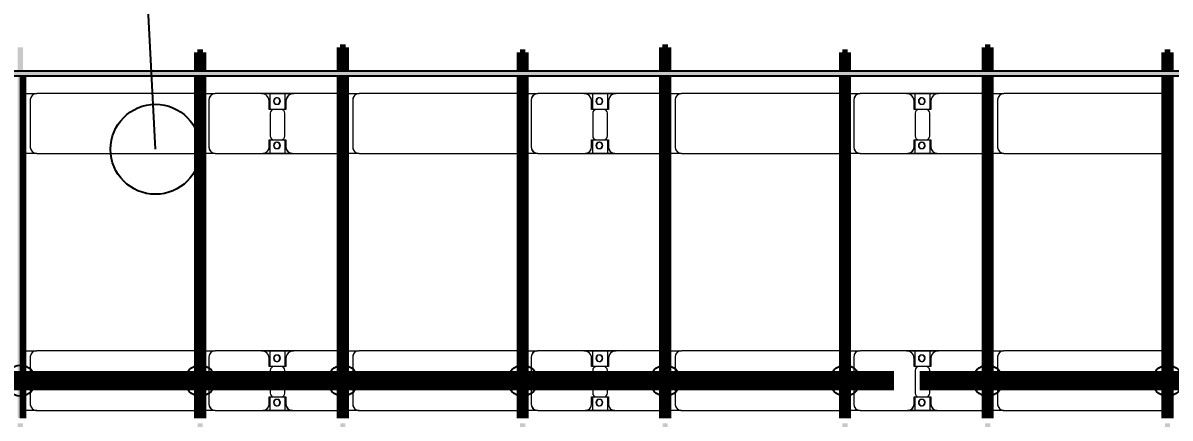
# Model space of a CAD drawing. Header units: millimetres. Extents: x -268744 to 115753, y -96240 to -10461.
# Drawn here: x -68955 to -60025, y -22607 to -19534 of the extents above; entities that cross this region are included whole.
import ezdxf

# ---------------------------------------------------------------- set-up
doc = ezdxf.new("R2010")
doc.units = ezdxf.units.MM
for name, color, linetype, lineweight in [('A-ANNO-DIMS', 211, 'Continuous', 9), ('A-ANNO-DIMS-900', 211, 'Continuous', 9), ('A-GENM', 13, 'Continuous', 9), ('S-BEAM', 12, 'Continuous', 9)]:
    doc.layers.add(name, color=color, linetype=linetype, lineweight=lineweight)
for name, color, linetype in [('GC-BICH NEO', 6, 'Continuous'), ('GC-DAY NEO', 5, 'Continuous'), ('GC-HOP 40x60 GIA CUONG', 1, 'Continuous')]:
    doc.layers.add(name, color=color, linetype=linetype)
doc.styles.add('Trebuchet MS', font='trebuc.ttf', dxfattribs={"width": 0.8, "height": 2700})
doc.dimstyles.new('Arc_Length_-_3mm_Trebuchet_MS_3', dxfattribs={"dimscale": 304.8, "dimtxt": 2783.567448, "dimasz": 2.952756, "dimexe": 4.429134, "dimexo": 4.429134, "dimgap": 0.885827, "dimtad": 1, "dimdec": 0, "dimrnd": 10, "dimzin": 0, "dimdsep": 46, "dimtxsty": 'Trebuchet MS', "dimblk1": 'OBLIQUE', "dimblk2": 'OBLIQUE', "dimsah": 1, "dimcen": 0.09, "dimdle": 2.952756, "dimazin": 0, "dimtfac": 1, "dimtdec": 4, "dimtix": 1, "dimtmove": 0, "dimatfit": 3, "dimfxl": 1, "dimtvp": 1, "dimtfill": 1, "dimtolj": 1, "dimtzin": 0, "dimarcsym": 2})

# ---------------------------------------------------------------- blocks, each defined once
blk = doc.blocks.new('Dầm C52 - Hộp 40x60-V24-KHUNG KẾT CẤU BÈ PIN 1')
at = {"layer": 'S-BEAM', "lineweight": 25}
blk.add_hatch(color=4, dxfattribs=at).paths.add_polyline_path([(-145811, -20), (145811, -20), (145811, 20), (-145811, 20)])
at = {"layer": 'S-BEAM', "color": 4, "lineweight": 25}
for p, q in [((-145811, 20), (145811, 20)), ((145811, -20), (-145811, -20))]:
    blk.add_line(p, q, dxfattribs=at)
blk = doc.blocks.new('Dai phao do pin - DẢI PHAO ĐỠ PIN-V74-KHUNG KẾT CẤU BÈ PIN 1')
at = {"layer": 'A-GENM', "color": 7}
for p, q in [((39432.6, 241.6), (39539.7, 241.6)), ((39432.6, 241.6), (39539.7, 241.6)), ((39489.7, 191.6), (39489.7, -173.4)), ((40770.3, 241.6), (39539.7, 241.6)), ((40770.3, 241.6), (40792.6, 241.6)), ((40770.3, 241.6), (40792.6, 241.6)), ((40832.6, 241.6), (40929.7, 241.6)), ((40832.6, 241.6), (40929.7, 241.6)), ((40879.7, 191.6), (40879.7, -173.4)), ((41289.7, 241.6), (40929.7, 241.6)), ((41289.7, 241.6), (41472.2, 241.6)), ((41472.2, 241.6), (41289.7, 241.6)), ((41349.7, 118.2), (41349.7, 181.6)), ((41357.8, 241.6), (41540.3, 241.6)), ((41357.8, 116.2), (41357.8, 241.6)), ((41540.3, 241.6), (41357.8, 241.6)), ((41472.2, 241.6), (41472.2, 116.2)), ((41480.3, 181.6), (41480.3, 118.2)), ((41890.3, 241.6), (41540.3, 241.6)), ((41890.3, 241.6), (41902.6, 241.6)), ((41890.3, 241.6), (41902.6, 241.6)), ((41942.6, 241.6), (42049.7, 241.6)), ((41942.6, 241.6), (42049.7, 241.6)), ((41999.7, 191.6), (41999.7, -173.4)), ((43280.3, 241.6), (42049.7, 241.6)), ((43280.3, 241.6), (43302.6, 241.6)), ((43280.3, 241.6), (43302.6, 241.6)), ((43342.6, 241.6), (43439.7, 241.6)), ((43342.6, 241.6), (43439.7, 241.6)), ((43389.7, 191.6), (43389.7, -173.4)), ((43799.7, 241.6), (43439.7, 241.6)), ((43799.7, 241.6), (43982.2, 241.6)), ((43982.2, 241.6), (43799.7, 241.6)), ((43859.7, 118.2), (43859.7, 181.6)), ((43867.8, 241.6), (44050.3, 241.6)), ((43867.8, 116.2), (43867.8, 241.6)), ((44050.3, 241.6), (43867.8, 241.6)), ((43982.2, 241.6), (43982.2, 116.2)), ((43990.3, 181.6), (43990.3, 118.2)), ((44400.3, 241.6), (44050.3, 241.6)), ((44400.3, 241.6), (44412.6, 241.6)), ((44400.3, 241.6), (44412.6, 241.6)), ((44452.6, 241.6), (44559.7, 241.6)), ((44452.6, 241.6), (44559.7, 241.6)), ((44509.7, 191.6), (44509.7, -173.4)), ((45790.3, 241.6), (44559.7, 241.6)), ((45790.3, 241.6), (45812.6, 241.6)), ((45790.3, 241.6), (45812.6, 241.6)), ((45852.6, 241.6), (45949.7, 241.6)), ((45852.6, 241.6), (45949.7, 241.6)), ((45899.7, 191.6), (45899.7, -173.4)), ((46309.7, 241.6), (45949.7, 241.6)), ((46309.7, 241.6), (46492.2, 241.6)), ((46492.2, 241.6), (46309.7, 241.6)), ((46369.7, 118.2), (46369.7, 181.6)), ((46377.8, 241.6), (46560.3, 241.6)), ((46377.8, 116.2), (46377.8, 241.6)), ((46560.3, 241.6), (46377.8, 241.6)), ((46492.2, 241.6), (46492.2, 116.2)), ((46500.3, 181.6), (46500.3, 118.2)), ((46910.3, 241.6), (46560.3, 241.6)), ((46910.3, 241.6), (46922.6, 241.6)), ((46910.3, 241.6), (46922.6, 241.6)), ((46962.6, 241.6), (47069.7, 241.6)), ((46962.6, 241.6), (47069.7, 241.6)), ((47019.7, 191.6), (47019.7, -173.4)), ((48300.3, 241.6), (47069.7, 241.6)), ((48300.3, 241.6), (48322.6, 241.6)), ((48300.3, 241.6), (48322.6, 241.6)), ((41442.2, 118.2), (41349.7, 118.2)), ((41480.3, 118.2), (41387.8, 118.2)), ((43952.2, 118.2), (43859.7, 118.2)), ((43990.3, 118.2), (43897.8, 118.2)), ((46462.2, 118.2), (46369.7, 118.2)), ((46500.3, 118.2), (46407.8, 118.2)), ((41357.8, 88.2), (41357.8, -88.2)), ((41472.2, -88.2), (41472.2, 88.2)), ((43867.8, 88.2), (43867.8, -88.2)), ((43982.2, -88.2), (43982.2, 88.2)), ((46377.8, 88.2), (46377.8, -88.2)), ((46492.2, -88.2), (46492.2, 88.2)), ((41349.7, -173.4), (41349.7, -118.2)), ((41349.7, -118.2), (41442.2, -118.2)), ((41357.8, -223.4), (41357.8, -116.2)), ((41387.8, -118.2), (41480.3, -118.2)), ((41472.2, -116.2), (41472.2, -223.4)), ((41480.3, -118.2), (41480.3, -173.4)), ((43859.7, -173.4), (43859.7, -118.2)), ((43859.7, -118.2), (43952.2, -118.2)), ((43867.8, -223.4), (43867.8, -116.2)), ((43897.8, -118.2), (43990.3, -118.2)), ((43982.2, -116.2), (43982.2, -223.4)), ((43990.3, -118.2), (43990.3, -173.4)), ((46369.7, -173.4), (46369.7, -118.2)), ((46369.7, -118.2), (46462.2, -118.2)), ((46377.8, -223.4), (46377.8, -116.2)), ((46407.8, -118.2), (46500.3, -118.2)), ((46492.2, -116.2), (46492.2, -223.4)), ((46500.3, -118.2), (46500.3, -173.4)), ((39539.7, -223.4), (39432.6, -223.4)), ((39539.7, -223.4), (39432.6, -223.4)), ((39539.7, -223.4), (40770.3, -223.4)), ((40792.6, -223.4), (40770.3, -223.4)), ((40792.6, -223.4), (40770.3, -223.4)), ((40929.7, -223.4), (40832.6, -223.4)), ((40929.7, -223.4), (40832.6, -223.4)), ((40929.7, -223.4), (41299.7, -223.4)), ((41472.2, -223.4), (41299.7, -223.4)), ((41299.7, -223.4), (41472.2, -223.4)), ((41530.3, -223.4), (41357.8, -223.4)), ((41357.8, -223.4), (41530.3, -223.4)), ((41530.3, -223.4), (41890.3, -223.4)), ((41902.6, -223.4), (41890.3, -223.4)), ((41902.6, -223.4), (41890.3, -223.4)), ((42049.7, -223.4), (41942.6, -223.4)), ((42049.7, -223.4), (41942.6, -223.4)), ((42049.7, -223.4), (43280.3, -223.4)), ((43302.6, -223.4), (43280.3, -223.4)), ((43302.6, -223.4), (43280.3, -223.4)), ((43439.7, -223.4), (43342.6, -223.4)), ((43439.7, -223.4), (43342.6, -223.4)), ((43439.7, -223.4), (43809.7, -223.4)), ((43982.2, -223.4), (43809.7, -223.4)), ((43809.7, -223.4), (43982.2, -223.4)), ((44040.3, -223.4), (43867.8, -223.4)), ((43867.8, -223.4), (44040.3, -223.4)), ((44040.3, -223.4), (44400.3, -223.4)), ((44412.6, -223.4), (44400.3, -223.4)), ((44412.6, -223.4), (44400.3, -223.4)), ((44559.7, -223.4), (44452.6, -223.4)), ((44559.7, -223.4), (44452.6, -223.4)), ((44559.7, -223.4), (45790.3, -223.4)), ((45812.6, -223.4), (45790.3, -223.4)), ((45812.6, -223.4), (45790.3, -223.4)), ((45949.7, -223.4), (45852.6, -223.4)), ((45949.7, -223.4), (45852.6, -223.4)), ((45949.7, -223.4), (46319.7, -223.4)), ((46492.2, -223.4), (46319.7, -223.4)), ((46319.7, -223.4), (46492.2, -223.4)), ((46550.3, -223.4), (46377.8, -223.4)), ((46377.8, -223.4), (46550.3, -223.4)), ((46550.3, -223.4), (46910.3, -223.4)), ((46922.6, -223.4), (46910.3, -223.4)), ((46922.6, -223.4), (46910.3, -223.4)), ((47069.7, -223.4), (46962.6, -223.4)), ((47069.7, -223.4), (46962.6, -223.4)), ((47069.7, -223.4), (48300.3, -223.4)), ((48322.6, -223.4), (48300.3, -223.4)), ((48322.6, -223.4), (48300.3, -223.4))]:
    blk.add_line(p, q, dxfattribs=at)
for centre, radius, start, end in [((39539.7, 191.6), 50, 90, 180), ((39539.7, 191.6), 50, 150, 180), ((39539.7, 191.6), 50, 105, 135), ((40770.3, 191.6), 50, 75, 90), ((40770.3, 191.6), 50, 75, 90), ((40929.7, 191.6), 50, 90, 180), ((40929.7, 191.6), 50, 105, 180), ((41289.7, 181.6), 60, 0, 90), ((41289.7, 181.6), 60, 0, 60), ((41408.6, 183.2), 25, 0, 180), ((41408.6, 183.2), 25, 180, 360), ((41408.6, 183.2), 25, 0, 165), ((41411.4, 183.2), 25, 360, 180), ((41411.4, 183.2), 25, 90, 180), ((41411.4, 183.2), 25, 180, 0), ((41411.4, 183.2), 25, 180, 300), ((41408.6, 183.2), 25, 210, 0), ((41411.4, 183.2), 25, 15, 75), ((41540.3, 181.6), 60, 90, 180), ((41540.3, 181.6), 60, 120, 180), ((41890.3, 191.6), 50, 75.72455, 90), ((42049.7, 191.6), 50, 90, 180), ((42049.7, 191.6), 50, 150, 180), ((42049.7, 191.6), 50, 105, 135), ((43280.3, 191.6), 50, 75, 90), ((43280.3, 191.6), 50, 75, 90), ((43439.7, 191.6), 50, 90, 180), ((43439.7, 191.6), 50, 105, 180), ((43799.7, 181.6), 60, 360, 90), ((43799.7, 181.6), 60, 360, 60), ((43918.6, 183.2), 25, 360, 180), ((43918.6, 183.2), 25, 180, 360), ((43918.6, 183.2), 25, 360, 165), ((43921.4, 183.2), 25, 360, 180), ((43921.4, 183.2), 25, 90, 180), ((43921.4, 183.2), 25, 180, 360), ((43921.4, 183.2), 25, 180, 300), ((43918.6, 183.2), 25, 210, 360), ((43921.4, 183.2), 25, 15, 75), ((44050.3, 181.6), 60, 90, 180), ((44050.3, 181.6), 60, 120, 180), ((44400.3, 191.6), 50, 75.72455, 90), ((44559.7, 191.6), 50, 90, 180), ((44559.7, 191.6), 50, 150, 180), ((44559.7, 191.6), 50, 105, 135), ((45790.3, 191.6), 50, 75, 90), ((45790.3, 191.6), 50, 75, 90), ((45949.7, 191.6), 50, 90, 180), ((45949.7, 191.6), 50, 105, 180), ((46309.7, 181.6), 60, 0, 90), ((46309.7, 181.6), 60, 0, 60), ((46428.6, 183.2), 25, 0, 180), ((46428.6, 183.2), 25, 180, 360), ((46428.6, 183.2), 25, 0, 165), ((46431.4, 183.2), 25, 0, 180), ((46431.4, 183.2), 25, 90, 180), ((46431.4, 183.2), 25, 180, 0), ((46431.4, 183.2), 25, 180, 300), ((46428.6, 183.2), 25, 210, 0), ((46431.4, 183.2), 25, 15, 75), ((46560.3, 181.6), 60, 90, 180), ((46560.3, 181.6), 60, 120, 180), ((46910.3, 191.6), 50, 75.72455, 90), ((47069.7, 191.6), 50, 90, 180), ((47069.7, 191.6), 50, 150, 180), ((47069.7, 191.6), 50, 105, 135), ((48300.3, 191.6), 50, 75, 90), ((48300.3, 191.6), 50, 75, 90), ((41387.8, 88.2), 30, 90, 180), ((41411.4, 183.2), 25, 330, 345), ((41442.2, 88.2), 30, 0, 90), ((43897.8, 88.2), 30, 90, 180), ((43921.4, 183.2), 25, 330, 345), ((43952.2, 88.2), 30, 0, 90), ((46407.8, 88.2), 30, 90, 180), ((46431.4, 183.2), 25, 330, 345), ((46462.2, 88.2), 30, 0, 90), ((41387.8, -88.2), 30, 180, 270), ((41442.2, -88.2), 30, 270, 360), ((43897.8, -88.2), 30, 180, 270), ((43952.2, -88.2), 30, 270, 0), ((46407.8, -88.2), 30, 180, 270), ((46462.2, -88.2), 30, 270, 360), ((39539.7, -173.4), 50, 180, 270), ((39539.7, -173.4), 50, 180, 210), ((40929.7, -173.4), 50, 180, 270), ((40929.7, -173.4), 50, 180, 255), ((41299.7, -173.4), 50, 270, 0), ((41299.7, -173.4), 50, 285, 0), ((41408.6, -161.8), 25, 360, 180), ((41408.6, -161.8), 25, 180, 360), ((41408.6, -161.8), 25, 105, 165), ((41408.6, -161.8), 25, 195, 360), ((41411.4, -161.8), 25, 360, 180), ((41411.4, -161.8), 25, 105, 180), ((41411.4, -161.8), 25, 180, 360), ((41411.4, -161.8), 25, 180, 270), ((41408.6, -161.8), 25, 360, 75), ((41411.4, -161.8), 25, 15, 75), ((41411.4, -161.8), 25, 285, 345), ((41530.3, -173.4), 50, 180, 270), ((41530.3, -173.4), 50, 180, 255), ((42049.7, -173.4), 50, 180, 270), ((42049.7, -173.4), 50, 180, 210), ((43439.7, -173.4), 50, 180, 270), ((43439.7, -173.4), 50, 180, 255), ((43809.7, -173.4), 50, 270, 360), ((43809.7, -173.4), 50, 285, 0), ((43918.6, -161.8), 25, 0, 180), ((43918.6, -161.8), 25, 180, 0), ((43918.6, -161.8), 25, 105, 165), ((43918.6, -161.8), 25, 195, 0), ((43921.4, -161.8), 25, 0, 180), ((43921.4, -161.8), 25, 105, 180), ((43921.4, -161.8), 25, 180, 0), ((43921.4, -161.8), 25, 180, 270), ((43918.6, -161.8), 25, 0, 75), ((43921.4, -161.8), 25, 15, 75), ((43921.4, -161.8), 25, 285, 345), ((44040.3, -173.4), 50, 180, 270), ((44040.3, -173.4), 50, 180, 255), ((44559.7, -173.4), 50, 180, 270), ((44559.7, -173.4), 50, 180, 210), ((45949.7, -173.4), 50, 180, 270), ((45949.7, -173.4), 50, 180, 255), ((46319.7, -173.4), 50, 270, 0), ((46319.7, -173.4), 50, 285, 0), ((46428.6, -161.8), 25, 0, 180), ((46428.6, -161.8), 25, 180, 0), ((46428.6, -161.8), 25, 105, 165), ((46428.6, -161.8), 25, 195, 0), ((46431.4, -161.8), 25, 0, 180), ((46431.4, -161.8), 25, 105, 180), ((46431.4, -161.8), 25, 180, 0), ((46431.4, -161.8), 25, 180, 270), ((46428.6, -161.8), 25, 0, 75), ((46431.4, -161.8), 25, 15, 75), ((46431.4, -161.8), 25, 285, 345), ((46550.3, -173.4), 50, 180, 270), ((46550.3, -173.4), 50, 180, 255), ((47069.7, -173.4), 50, 180, 270), ((47069.7, -173.4), 50, 180, 210), ((39539.7, -173.4), 50, 240, 270), ((40770.3, -173.4), 50, 270, 285), ((41890.3, -173.4), 50, 270, 284.27545), ((42049.7, -173.4), 50, 240, 270), ((43280.3, -173.4), 50, 270, 285), ((44400.3, -173.4), 50, 270, 284.27545), ((44559.7, -173.4), 50, 240, 270), ((45790.3, -173.4), 50, 270, 285), ((46910.3, -173.4), 50, 270, 284.27545), ((47069.7, -173.4), 50, 240, 270), ((48300.3, -173.4), 50, 270, 285)]:
    blk.add_arc(centre, radius, start, end, dxfattribs=at)
blk = doc.blocks.new('Dai phao do pin - DẢI PHAO ĐỠ PIN-V75-KHUNG KẾT CẤU BÈ PIN 1')
at = {"layer": 'A-GENM', "color": 7}
for p, q in [((39432.6, 241.6), (39539.7, 241.6)), ((39432.6, 241.6), (39539.7, 241.6)), ((39489.7, 191.6), (39489.7, -173.4)), ((40770.3, 241.6), (39539.7, 241.6)), ((40770.3, 241.6), (40792.6, 241.6)), ((40770.3, 241.6), (40792.6, 241.6)), ((40832.6, 241.6), (40929.7, 241.6)), ((40832.6, 241.6), (40929.7, 241.6)), ((40879.7, 191.6), (40879.7, -173.4)), ((41289.7, 241.6), (40929.7, 241.6)), ((41289.7, 241.6), (41472.2, 241.6)), ((41472.2, 241.6), (41289.7, 241.6)), ((41349.7, 118.2), (41349.7, 181.6)), ((41357.8, 241.6), (41540.3, 241.6)), ((41357.8, 116.2), (41357.8, 241.6)), ((41540.3, 241.6), (41357.8, 241.6)), ((41472.2, 241.6), (41472.2, 116.2)), ((41480.3, 181.6), (41480.3, 118.2)), ((41890.3, 241.6), (41540.3, 241.6)), ((41890.3, 241.6), (41902.6, 241.6)), ((41890.3, 241.6), (41902.6, 241.6)), ((41942.6, 241.6), (42049.7, 241.6)), ((41942.6, 241.6), (42049.7, 241.6)), ((41999.7, 191.6), (41999.7, -173.4)), ((43280.3, 241.6), (42049.7, 241.6)), ((43280.3, 241.6), (43302.6, 241.6)), ((43280.3, 241.6), (43302.6, 241.6)), ((43342.6, 241.6), (43439.7, 241.6)), ((43342.6, 241.6), (43439.7, 241.6)), ((43389.7, 191.6), (43389.7, -173.4)), ((43799.7, 241.6), (43439.7, 241.6)), ((43799.7, 241.6), (43982.2, 241.6)), ((43982.2, 241.6), (43799.7, 241.6)), ((43859.7, 118.2), (43859.7, 181.6)), ((43867.8, 241.6), (44050.3, 241.6)), ((43867.8, 116.2), (43867.8, 241.6)), ((44050.3, 241.6), (43867.8, 241.6)), ((43982.2, 241.6), (43982.2, 116.2)), ((43990.3, 181.6), (43990.3, 118.2)), ((44400.3, 241.6), (44050.3, 241.6)), ((44400.3, 241.6), (44412.6, 241.6)), ((44400.3, 241.6), (44412.6, 241.6)), ((44452.6, 241.6), (44559.7, 241.6)), ((44452.6, 241.6), (44559.7, 241.6)), ((44509.7, 191.6), (44509.7, -173.4)), ((45790.3, 241.6), (44559.7, 241.6)), ((45790.3, 241.6), (45812.6, 241.6)), ((45790.3, 241.6), (45812.6, 241.6)), ((45852.6, 241.6), (45949.7, 241.6)), ((45852.6, 241.6), (45949.7, 241.6)), ((45899.7, 191.6), (45899.7, -173.4)), ((46309.7, 241.6), (45949.7, 241.6)), ((46309.7, 241.6), (46492.2, 241.6)), ((46492.2, 241.6), (46309.7, 241.6)), ((46369.7, 118.2), (46369.7, 181.6)), ((46377.8, 241.6), (46560.3, 241.6)), ((46377.8, 116.2), (46377.8, 241.6)), ((46560.3, 241.6), (46377.8, 241.6)), ((46492.2, 241.6), (46492.2, 116.2)), ((46500.3, 181.6), (46500.3, 118.2)), ((46910.3, 241.6), (46560.3, 241.6)), ((46910.3, 241.6), (46922.6, 241.6)), ((46910.3, 241.6), (46922.6, 241.6)), ((46962.6, 241.6), (47069.7, 241.6)), ((46962.6, 241.6), (47069.7, 241.6)), ((47019.7, 191.6), (47019.7, -173.4)), ((48300.3, 241.6), (47069.7, 241.6)), ((48300.3, 241.6), (48322.6, 241.6)), ((48300.3, 241.6), (48322.6, 241.6)), ((41442.2, 118.2), (41349.7, 118.2)), ((41480.3, 118.2), (41387.8, 118.2)), ((43952.2, 118.2), (43859.7, 118.2)), ((43990.3, 118.2), (43897.8, 118.2)), ((46462.2, 118.2), (46369.7, 118.2)), ((46500.3, 118.2), (46407.8, 118.2)), ((41357.8, 88.2), (41357.8, -88.2)), ((41472.2, -88.2), (41472.2, 88.2)), ((43867.8, 88.2), (43867.8, -88.2)), ((43982.2, -88.2), (43982.2, 88.2)), ((46377.8, 88.2), (46377.8, -88.2)), ((46492.2, -88.2), (46492.2, 88.2)), ((41349.7, -173.4), (41349.7, -118.2)), ((41349.7, -118.2), (41442.2, -118.2)), ((41357.8, -223.4), (41357.8, -116.2)), ((41387.8, -118.2), (41480.3, -118.2)), ((41472.2, -116.2), (41472.2, -223.4)), ((41480.3, -118.2), (41480.3, -173.4)), ((43859.7, -173.4), (43859.7, -118.2)), ((43859.7, -118.2), (43952.2, -118.2)), ((43867.8, -223.4), (43867.8, -116.2)), ((43897.8, -118.2), (43990.3, -118.2)), ((43982.2, -116.2), (43982.2, -223.4)), ((43990.3, -118.2), (43990.3, -173.4)), ((46369.7, -173.4), (46369.7, -118.2)), ((46369.7, -118.2), (46462.2, -118.2)), ((46377.8, -223.4), (46377.8, -116.2)), ((46407.8, -118.2), (46500.3, -118.2)), ((46492.2, -116.2), (46492.2, -223.4)), ((46500.3, -118.2), (46500.3, -173.4)), ((39539.7, -223.4), (39432.6, -223.4)), ((39539.7, -223.4), (39432.6, -223.4)), ((39539.7, -223.4), (40770.3, -223.4)), ((40792.6, -223.4), (40770.3, -223.4)), ((40792.6, -223.4), (40770.3, -223.4)), ((40929.7, -223.4), (40832.6, -223.4)), ((40929.7, -223.4), (40832.6, -223.4)), ((40929.7, -223.4), (41299.7, -223.4)), ((41472.2, -223.4), (41299.7, -223.4)), ((41299.7, -223.4), (41472.2, -223.4)), ((41530.3, -223.4), (41357.8, -223.4)), ((41357.8, -223.4), (41530.3, -223.4)), ((41530.3, -223.4), (41890.3, -223.4)), ((41902.6, -223.4), (41890.3, -223.4)), ((41902.6, -223.4), (41890.3, -223.4)), ((42049.7, -223.4), (41942.6, -223.4)), ((42049.7, -223.4), (41942.6, -223.4)), ((42049.7, -223.4), (43280.3, -223.4)), ((43302.6, -223.4), (43280.3, -223.4)), ((43302.6, -223.4), (43280.3, -223.4)), ((43439.7, -223.4), (43342.6, -223.4)), ((43439.7, -223.4), (43342.6, -223.4)), ((43439.7, -223.4), (43809.7, -223.4)), ((43982.2, -223.4), (43809.7, -223.4)), ((43809.7, -223.4), (43982.2, -223.4)), ((44040.3, -223.4), (43867.8, -223.4)), ((43867.8, -223.4), (44040.3, -223.4)), ((44040.3, -223.4), (44400.3, -223.4)), ((44412.6, -223.4), (44400.3, -223.4)), ((44412.6, -223.4), (44400.3, -223.4)), ((44559.7, -223.4), (44452.6, -223.4)), ((44559.7, -223.4), (44452.6, -223.4)), ((44559.7, -223.4), (45790.3, -223.4)), ((45812.6, -223.4), (45790.3, -223.4)), ((45812.6, -223.4), (45790.3, -223.4)), ((45949.7, -223.4), (45852.6, -223.4)), ((45949.7, -223.4), (45852.6, -223.4)), ((45949.7, -223.4), (46319.7, -223.4)), ((46492.2, -223.4), (46319.7, -223.4)), ((46319.7, -223.4), (46492.2, -223.4)), ((46550.3, -223.4), (46377.8, -223.4)), ((46377.8, -223.4), (46550.3, -223.4)), ((46550.3, -223.4), (46910.3, -223.4)), ((46922.6, -223.4), (46910.3, -223.4)), ((46922.6, -223.4), (46910.3, -223.4)), ((47069.7, -223.4), (46962.6, -223.4)), ((47069.7, -223.4), (46962.6, -223.4)), ((47069.7, -223.4), (48300.3, -223.4)), ((48322.6, -223.4), (48300.3, -223.4)), ((48322.6, -223.4), (48300.3, -223.4))]:
    blk.add_line(p, q, dxfattribs=at)
for centre, radius, start, end in [((39539.7, 191.6), 50, 90, 180), ((39539.7, 191.6), 50, 150, 180), ((39539.7, 191.6), 50, 105, 135), ((40770.3, 191.6), 50, 75, 90), ((40770.3, 191.6), 50, 75, 90), ((40929.7, 191.6), 50, 90, 180), ((40929.7, 191.6), 50, 105, 180), ((41289.7, 181.6), 60, 0, 90), ((41289.7, 181.6), 60, 0, 60), ((41408.6, 183.2), 25, 0, 180), ((41408.6, 183.2), 25, 180, 360), ((41408.6, 183.2), 25, 0, 165), ((41411.4, 183.2), 25, 360, 180), ((41411.4, 183.2), 25, 90, 180), ((41411.4, 183.2), 25, 180, 0), ((41411.4, 183.2), 25, 180, 300), ((41408.6, 183.2), 25, 210, 0), ((41411.4, 183.2), 25, 15, 75), ((41540.3, 181.6), 60, 90, 180), ((41540.3, 181.6), 60, 120, 180), ((41890.3, 191.6), 50, 75.72455, 90), ((42049.7, 191.6), 50, 90, 180), ((42049.7, 191.6), 50, 150, 180), ((42049.7, 191.6), 50, 105, 135), ((43280.3, 191.6), 50, 75, 90), ((43280.3, 191.6), 50, 75, 90), ((43439.7, 191.6), 50, 90, 180), ((43439.7, 191.6), 50, 105, 180), ((43799.7, 181.6), 60, 360, 90), ((43799.7, 181.6), 60, 360, 60), ((43918.6, 183.2), 25, 360, 180), ((43918.6, 183.2), 25, 180, 360), ((43918.6, 183.2), 25, 360, 165), ((43921.4, 183.2), 25, 360, 180), ((43921.4, 183.2), 25, 90, 180), ((43921.4, 183.2), 25, 180, 360), ((43921.4, 183.2), 25, 180, 300), ((43918.6, 183.2), 25, 210, 360), ((43921.4, 183.2), 25, 15, 75), ((44050.3, 181.6), 60, 90, 180), ((44050.3, 181.6), 60, 120, 180), ((44400.3, 191.6), 50, 75.72455, 90), ((44559.7, 191.6), 50, 90, 180), ((44559.7, 191.6), 50, 150, 180), ((44559.7, 191.6), 50, 105, 135), ((45790.3, 191.6), 50, 75, 90), ((45790.3, 191.6), 50, 75, 90), ((45949.7, 191.6), 50, 90, 180), ((45949.7, 191.6), 50, 105, 180), ((46309.7, 181.6), 60, 0, 90), ((46309.7, 181.6), 60, 0, 60), ((46428.6, 183.2), 25, 0, 180), ((46428.6, 183.2), 25, 180, 360), ((46428.6, 183.2), 25, 0, 165), ((46431.4, 183.2), 25, 0, 180), ((46431.4, 183.2), 25, 90, 180), ((46431.4, 183.2), 25, 180, 0), ((46431.4, 183.2), 25, 180, 300), ((46428.6, 183.2), 25, 210, 0), ((46431.4, 183.2), 25, 15, 75), ((46560.3, 181.6), 60, 90, 180), ((46560.3, 181.6), 60, 120, 180), ((46910.3, 191.6), 50, 75.72455, 90), ((47069.7, 191.6), 50, 90, 180), ((47069.7, 191.6), 50, 150, 180), ((47069.7, 191.6), 50, 105, 135), ((48300.3, 191.6), 50, 75, 90), ((48300.3, 191.6), 50, 75, 90), ((41387.8, 88.2), 30, 90, 180), ((41411.4, 183.2), 25, 330, 345), ((41442.2, 88.2), 30, 0, 90), ((43897.8, 88.2), 30, 90, 180), ((43921.4, 183.2), 25, 330, 345), ((43952.2, 88.2), 30, 0, 90), ((46407.8, 88.2), 30, 90, 180), ((46431.4, 183.2), 25, 330, 345), ((46462.2, 88.2), 30, 0, 90), ((41387.8, -88.2), 30, 180, 270), ((41442.2, -88.2), 30, 270, 360), ((43897.8, -88.2), 30, 180, 270), ((43952.2, -88.2), 30, 270, 0), ((46407.8, -88.2), 30, 180, 270), ((46462.2, -88.2), 30, 270, 360), ((39539.7, -173.4), 50, 180, 270), ((39539.7, -173.4), 50, 180, 210), ((40929.7, -173.4), 50, 180, 270), ((40929.7, -173.4), 50, 180, 255), ((41299.7, -173.4), 50, 270, 0), ((41299.7, -173.4), 50, 285, 0), ((41408.6, -161.8), 25, 360, 180), ((41408.6, -161.8), 25, 180, 360), ((41408.6, -161.8), 25, 105, 165), ((41408.6, -161.8), 25, 195, 360), ((41411.4, -161.8), 25, 360, 180), ((41411.4, -161.8), 25, 105, 180), ((41411.4, -161.8), 25, 180, 360), ((41411.4, -161.8), 25, 180, 270), ((41408.6, -161.8), 25, 360, 75), ((41411.4, -161.8), 25, 15, 75), ((41411.4, -161.8), 25, 285, 345), ((41530.3, -173.4), 50, 180, 270), ((41530.3, -173.4), 50, 180, 255), ((42049.7, -173.4), 50, 180, 270), ((42049.7, -173.4), 50, 180, 210), ((43439.7, -173.4), 50, 180, 270), ((43439.7, -173.4), 50, 180, 255), ((43809.7, -173.4), 50, 270, 360), ((43809.7, -173.4), 50, 285, 0), ((43918.6, -161.8), 25, 0, 180), ((43918.6, -161.8), 25, 180, 0), ((43918.6, -161.8), 25, 105, 165), ((43918.6, -161.8), 25, 195, 0), ((43921.4, -161.8), 25, 0, 180), ((43921.4, -161.8), 25, 105, 180), ((43921.4, -161.8), 25, 180, 0), ((43921.4, -161.8), 25, 180, 270), ((43918.6, -161.8), 25, 0, 75), ((43921.4, -161.8), 25, 15, 75), ((43921.4, -161.8), 25, 285, 345), ((44040.3, -173.4), 50, 180, 270), ((44040.3, -173.4), 50, 180, 255), ((44559.7, -173.4), 50, 180, 270), ((44559.7, -173.4), 50, 180, 210), ((45949.7, -173.4), 50, 180, 270), ((45949.7, -173.4), 50, 180, 255), ((46319.7, -173.4), 50, 270, 0), ((46319.7, -173.4), 50, 285, 0), ((46428.6, -161.8), 25, 0, 180), ((46428.6, -161.8), 25, 180, 0), ((46428.6, -161.8), 25, 105, 165), ((46428.6, -161.8), 25, 195, 0), ((46431.4, -161.8), 25, 0, 180), ((46431.4, -161.8), 25, 105, 180), ((46431.4, -161.8), 25, 180, 0), ((46431.4, -161.8), 25, 180, 270), ((46428.6, -161.8), 25, 0, 75), ((46431.4, -161.8), 25, 15, 75), ((46431.4, -161.8), 25, 285, 345), ((46550.3, -173.4), 50, 180, 270), ((46550.3, -173.4), 50, 180, 255), ((47069.7, -173.4), 50, 180, 270), ((47069.7, -173.4), 50, 180, 210), ((39539.7, -173.4), 50, 240, 270), ((40770.3, -173.4), 50, 270, 285), ((41890.3, -173.4), 50, 270, 284.27545), ((42049.7, -173.4), 50, 240, 270), ((43280.3, -173.4), 50, 270, 285), ((44400.3, -173.4), 50, 270, 284.27545), ((44559.7, -173.4), 50, 240, 270), ((45790.3, -173.4), 50, 270, 285), ((46910.3, -173.4), 50, 270, 284.27545), ((47069.7, -173.4), 50, 240, 270), ((48300.3, -173.4), 50, 270, 285)]:
    blk.add_arc(centre, radius, start, end, dxfattribs=at)
blk = doc.blocks.new('Dầm C52 - Dầm C52-V21-KHUNG KẾT CẤU BÈ PIN 1')
at = {"layer": 'S-BEAM', "lineweight": 140}
h = blk.add_hatch(color=1, dxfattribs=at)
h.paths.add_polyline_path([(-25480.9, 20), (-25480.9, -20), (-25440.9, -20), (-25445.2, 20)])
h.paths.add_polyline_path([(-25400.9, 20), (-25400.9, -20), (-19440.9, -20), (-19443, 20), (-24983.5, 20)])
h.paths.add_polyline_path([(-19400.9, 5.7), (-19400.9, -20), (-13440.9, -20), (-13440.9, 20), (-19400.9, 20)])
h.paths.add_polyline_path([(-13400.9, 5.7), (-13400.9, -20), (-7440.9, -20), (-7440.9, 20), (-13400.9, 20)])
h.paths.add_polyline_path([(-7400.9, -20), (-1440.9, -20), (-1440.9, 20), (-7400.9, 20), (-7400.9, 5.7)])
h.paths.add_polyline_path([(-1400.9, 5.7), (-1400.9, -20), (4559.1, -20), (4559.1, 20), (-1400.9, 20)])
h.paths.add_polyline_path([(4599.1, 20), (4599.1, -20), (10559.1, -20), (10559.1, 20), (5027.2, 20)])
h.paths.add_polyline_path([(10599.1, 5.7), (10599.1, -20), (16559.1, -20), (16559.1, 20), (10599.1, 20)])
h.paths.add_polyline_path([(16599.1, -20), (22559.1, -20), (22559.1, 20), (16599.1, 20), (16599.1, 5.7)])
h.paths.add_polyline_path([(22599.1, 5.7), (22599.1, -20), (25259.1, -20), (25259.1, 20), (22599.1, 20)])
h.paths.add_polyline_path([(25299.1, -20), (25480.9, -20), (25480.9, 20), (25299.1, 20), (25299.1, 5.7)])
at = {"layer": 'S-BEAM', "color": 1, "lineweight": 140}
blk.add_line((25259.1, -20), (22599.1, -20), dxfattribs=at)
blk = doc.blocks.new('Dầm C52 - Dầm C52-102503-KHUNG KẾT CẤU BÈ PIN 1')
at = {"layer": 'S-BEAM', "lineweight": 140}
h = blk.add_hatch(color=1, dxfattribs=at)
h.paths.add_polyline_path([(-25480.9, 20), (-25480.9, -20), (-25440.9, -20), (-25440.9, 20)])
h.paths.add_polyline_path([(-25400.9, 20), (-25400.9, -20), (-19440.9, -20), (-19443, 20), (-24983.5, 20)])
h.paths.add_polyline_path([(-19400.9, 20), (-19400.9, -20), (-13440.9, -20), (-13440.9, 20), (-17596.2, 20)])
h.paths.add_polyline_path([(-13400.9, -20), (-7440.9, -20), (-7440.9, 20), (-13400.9, 20)])
h.paths.add_polyline_path([(-7400.9, -20), (-1440.9, -20), (-1440.9, 20), (-7400.9, 20)])
h.paths.add_polyline_path([(-1400.9, -20), (4559.1, -20), (4559.1, 20), (-1400.9, 20)])
h.paths.add_polyline_path([(4599.1, -20), (10559.1, -20), (10559.1, 20), (4599.1, 20)])
h.paths.add_polyline_path([(10599.1, 20), (10599.1, -20), (16559.1, -20), (16559.1, 20), (11952.8, 20)])
h.paths.add_polyline_path([(16599.1, -20), (22559.1, -20), (22559.1, 20), (16599.1, 20)])
h.paths.add_polyline_path([(22599.1, -20), (25259.1, -20), (25259.1, 20), (22599.1, 20)])
h.paths.add_polyline_path([(25299.1, -20), (25441.8, -20), (25441.8, 20), (25299.1, 20)])
at = {"layer": 'S-BEAM', "color": 1, "lineweight": 140}
for p, q in [((22599.1, 20), (25259.1, 20)), ((25299.1, 20), (25441.8, 20)), ((25441.8, 20), (25441.8, -20)), ((25259.1, -20), (22599.1, -20)), ((25441.8, -20), (25299.1, -20))]:
    blk.add_line(p, q, dxfattribs=at)
blk = doc.blocks.new('Dầm C52 - Dầm C52-V2-KHUNG KẾT CẤU BÈ PIN 1')
at = {"layer": 'S-BEAM', "lineweight": 140}
h = blk.add_hatch(color=1, dxfattribs=at)
h.paths.add_polyline_path([(-25480.9, 20), (-25480.9, -20), (-25440.9, -20), (-25440.9, 20)])
h.paths.add_polyline_path([(-25400.9, 20), (-25400.9, -20), (-19440.9, -20), (-19443, 20), (-24983.5, 20)])
h.paths.add_polyline_path([(-19400.9, 20), (-19400.9, -20), (-13440.9, -20), (-13440.9, 20), (-18519.6, 20)])
h.paths.add_polyline_path([(-13400.9, -20), (-7440.9, -20), (-7440.9, 20), (-13400.9, 20)])
h.paths.add_polyline_path([(-7400.9, 20), (-7400.9, -20), (-1440.9, -20), (-1440.9, 20), (-6515.3, 20)])
h.paths.add_polyline_path([(-1400.9, 20), (-1400.9, -20), (4559.1, -20), (4559.1, 20), (-974.9, 20)])
h.paths.add_polyline_path([(4599.1, -20), (10559.1, -20), (10559.1, 20), (4599.1, 20)])
h.paths.add_polyline_path([(10599.1, -20), (16559.1, -20), (16559.1, 20), (10599.1, 20)])
h.paths.add_polyline_path([(16599.1, 20), (16599.1, -20), (22559.1, -20), (22559.1, 20), (17493.2, 20)])
h.paths.add_polyline_path([(22599.1, 20), (22599.1, -20), (25259.1, -20), (25259.1, 20), (23033.7, 20)])
h.paths.add_polyline_path([(25299.1, -20), (25480.9, -20), (25480.9, 20), (25299.1, 20)])
at = {"layer": 'S-BEAM', "color": 1, "lineweight": 140}
for p, q in [((22599.1, 20), (25259.1, 20)), ((25299.1, 20), (25480.9, 20)), ((25480.9, 20), (25480.9, -20)), ((25259.1, -20), (22599.1, -20)), ((25480.9, -20), (25299.1, -20))]:
    blk.add_line(p, q, dxfattribs=at)
blk = doc.blocks.new('be pin 1_rvt-1-KHUNG KẾT CẤU BÈ PIN 1')
at = {"layer": 'A-GENM', "lineweight": 9}
for name, p in [('Dai phao do pin - DẢI PHAO ĐỠ PIN-V75-KHUNG KẾT CẤU BÈ PIN 1', (-108388.1, -20324.7)), ('Dai phao do pin - DẢI PHAO ĐỠ PIN-V74-KHUNG KẾT CẤU BÈ PIN 1', (-108388.1, -22324.7))]:
    blk.add_blockref(name, p, dxfattribs=at)
at = {"layer": 'S-BEAM', "lineweight": 9, "rotation": 90.00000000032618}
for name, p in [('Dầm C52 - Dầm C52-V21-KHUNG KẾT CẤU BÈ PIN 1', (-68975.5, -45205.6)), ('Dầm C52 - Dầm C52-V2-KHUNG KẾT CẤU BÈ PIN 1', (-66465.5, -45205.6)), ('Dầm C52 - Dầm C52-V2-KHUNG KẾT CẤU BÈ PIN 1', (-63955.5, -45205.6)), ('Dầm C52 - Dầm C52-V2-KHUNG KẾT CẤU BÈ PIN 1', (-61445.5, -45205.6)), ('Dầm C52 - Dầm C52-102503-KHUNG KẾT CẤU BÈ PIN 1', (-67575.5, -45205.6)), ('Dầm C52 - Dầm C52-102503-KHUNG KẾT CẤU BÈ PIN 1', (-65065.5, -45205.6)), ('Dầm C52 - Dầm C52-102503-KHUNG KẾT CẤU BÈ PIN 1', (-62555.5, -45205.6)), ('Dầm C52 - Dầm C52-102503-KHUNG KẾT CẤU BÈ PIN 1', (-60045.5, -45205.6))]:
    blk.add_blockref(name, p, dxfattribs=at)
at = {"layer": 'S-BEAM', "lineweight": 9}
blk.add_blockref('Dầm C52 - Hộp 40x60-V24-KHUNG KẾT CẤU BÈ PIN 1', (-110896.7, -19926.5), dxfattribs=at)
blk = doc.blocks.new('DIMBLOCK4-KHUNG KẾT CẤU BÈ PIN 1')
at = {"layer": 'A-ANNO-DIMS-900', "transparency": 16777216}
for p, q in [((-110909, -14861.3), (-110909, -13511.3)), ((-38074, -14861.3), (-38074, -13511.3)), ((-110909, -14861.3), (-38074, -14861.3)), ((-110909, -14861.3), (-110909, -18738.1)), ((-38074, -14861.3), (-38074, -18738.1))]:
    blk.add_line(p, q, dxfattribs=at)
at = {"layer": 'A-ANNO-DIMS-900', "lineweight": 70, "transparency": 16777216}
for p, q in [((-110909, -14861.3), (-110459, -14411.3)), ((-38074, -14861.3), (-37624, -14411.3)), ((-110909, -14861.3), (-111359, -15311.3)), ((-38074, -14861.3), (-38524, -15311.3))]:
    blk.add_line(p, q, dxfattribs=at)
at = {"layer": 'A-ANNO-DIMS-900', "color": 0, "transparency": 16777216, "insert": (-78029.9, -11136.4), "char_height": 2700, "width": 8492.24, "attachment_point": 1, "line_spacing_factor": 1.048425, "style": 'Trebuchet MS', "bg_fill": 3, "box_fill_scale": 1.25, "bg_fill_color": 256, "bg_fill_true_color": 13158600, "bg_fill_transparency": 0}
blk.add_mtext('72840', dxfattribs=at)
blk = doc.blocks.new('_Oblique')
at = {"color": 0, "linetype": 'ByBlock', "lineweight": -2}
blk.add_line((-0.5, -0.5), (0.5, 0.5), dxfattribs=at)

msp = doc.modelspace()

# ---------------------------------------------------------------- linework, layer by layer
at = {"layer": 'GC-BICH NEO'}
msp.add_circle((-67923.6, -20516.5), 350, dxfattribs=at)
at = {"layer": 'GC-HOP 40x60 GIA CUONG', "const_width": 150}
for points in [[(-76724.8, -22315.6), (-62173.6, -22315.6)], [(-61973.6, -22315.6), (-47430.1, -22315.6)]]:
    msp.add_lwpolyline(points, dxfattribs=at)
at = {"layer": 'GC-HOP 40x60 GIA CUONG'}
for centre in [(-68975.5, -22315.6), (-67575.5, -22315.6), (-66465.5, -22315.6), (-65065.5, -22315.6), (-63955.5, -22315.6), (-62555.5, -22315.6), (-61445.5, -22315.6), (-60045.5, -22315.6)]:
    msp.add_circle(centre, 120, dxfattribs=at)

# ---------------------------------------------------------------- block references
at = {"lineweight": 5}
msp.add_blockref('be pin 1_rvt-1-KHUNG KẾT CẤU BÈ PIN 1', (0, 0), dxfattribs=at)

# ---------------------------------------------------------------- next in the draw order: dimensions: what is measured, and where the dimension line sits
at = {"layer": 'A-ANNO-DIMS'}
dim = msp.add_linear_dim(base=(-38074, -14861.3), p1=(-110909, -20088.1), p2=(-38074, -20088.1), angle=0, dimstyle='Arc_Length_-_3mm_Trebuchet_MS_3', override={"dimpost": '<>', "dimfxl": 72835}, dxfattribs=at)
dim.commit()
dim.dimension.update_dxf_attribs({"geometry": 'DIMBLOCK4-KHUNG KẾT CẤU BÈ PIN 1', "text_midpoint": (-74491.5, -13217.6)})

# ---------------------------------------------------------------- next in the draw order: linework, layer by layer
at = {"layer": 'GC-DAY NEO'}
msp.add_line((-67923.6, -20516.5), (-68344.1, -12527.5), dxfattribs=at)

doc.saveas('drawing.dxf')
